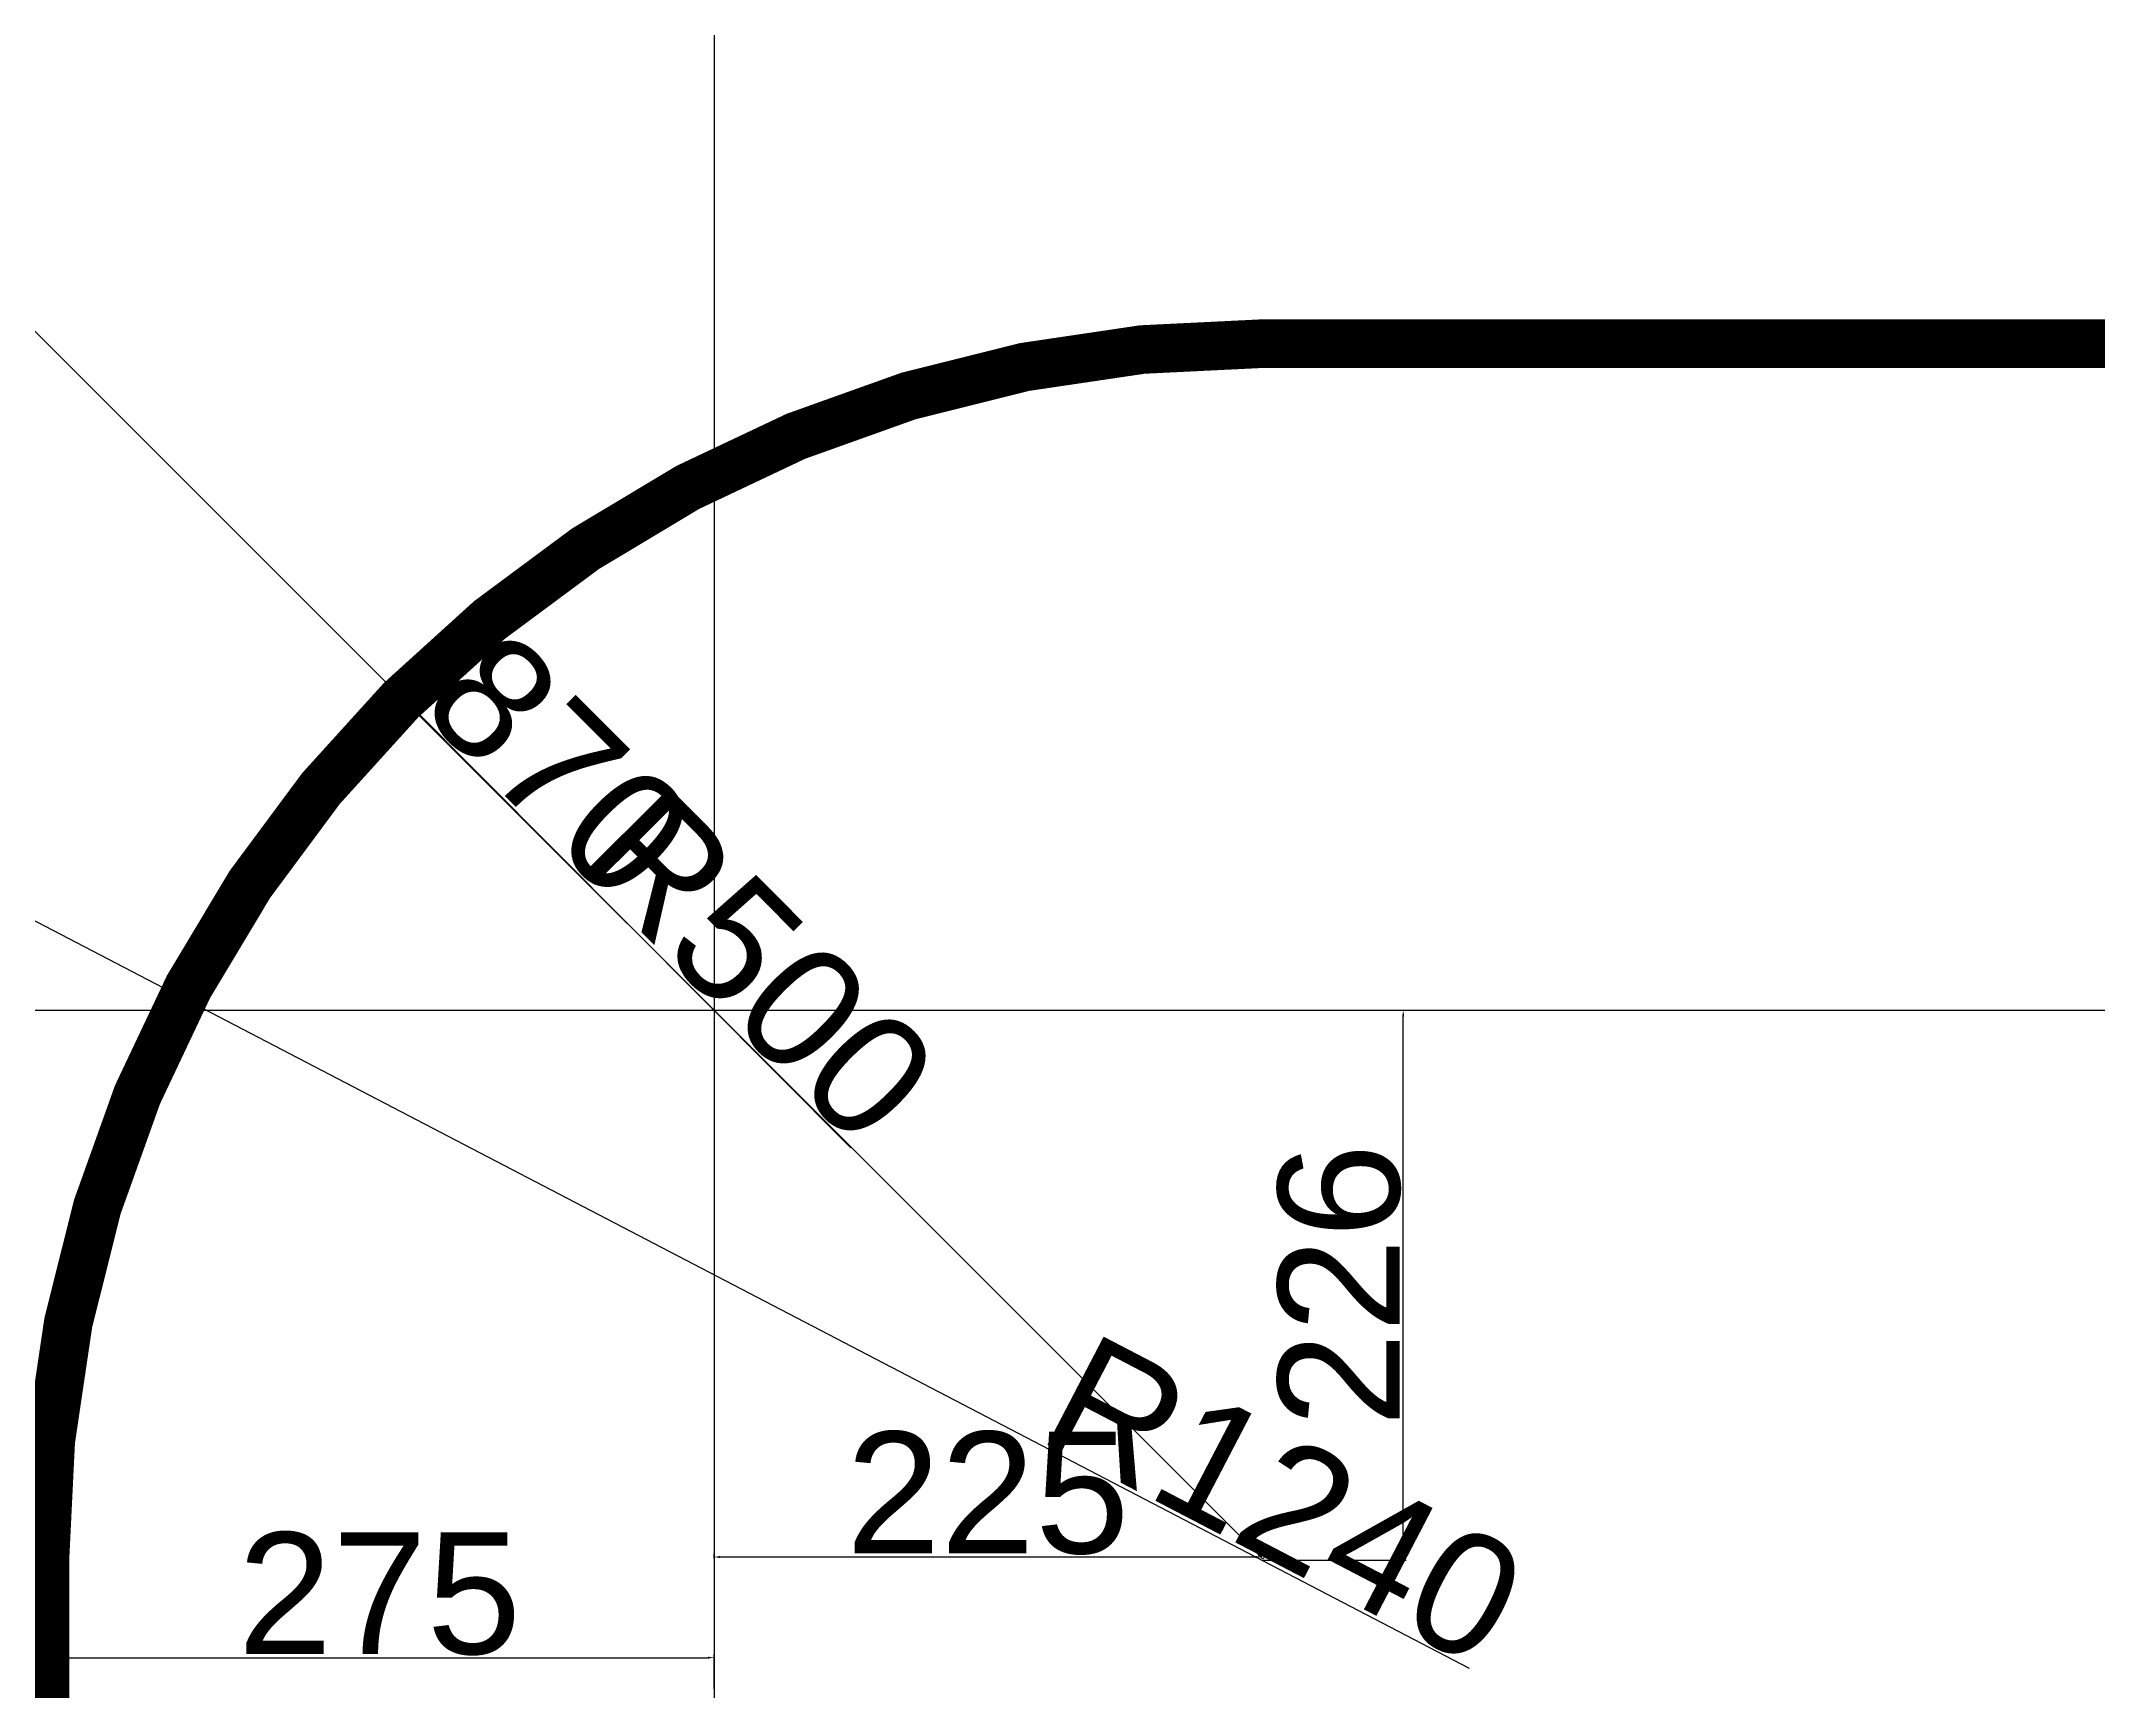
# Model space of a CAD drawing. Header units: millimetres. Extents: x 0 to 6090, y -6000 to 101.
# Drawn here: x 923 to 1769, y -1480 to -802 of the extents above; entities that cross this region are included whole.
import ezdxf

# ---------------------------------------------------------------- set-up
doc = ezdxf.new("R2010")
doc.units = ezdxf.units.MM
doc.layers.add('high_way', color=7, linetype='Continuous', lineweight=40)
doc.styles.get("Standard").update_dxf_attribs({"font": 'arial.ttf'})
doc.dimstyles.new('ISO-25', dxfattribs={"dimtxt": 2.5, "dimasz": 2.5, "dimexe": 1.25, "dimexo": 0.625, "dimtad": 1, "dimtxsty": 'Standard', "dimcen": 2.5, "dimadec": 0, "dimazin": 0, "dimtfac": 1, "dimtmove": 0, "dimatfit": 3, "dimfxl": 1, "dimarcsym": 0})

# ---------------------------------------------------------------- blocks, each defined once
blk = doc.blocks.new('*U1')
at = {"layer": 'Defpoints'}
blk.add_line((0, 3000), (0, -3000), dxfattribs=at)
blk = doc.blocks.new('*U2')
at = {"layer": 'Defpoints', "color": 0, "linetype": 'ByBlock', "lineweight": -2, "transparency": 16777216}
for p in [(1200, 20), (1200, 10), (1200, 0)]:
    blk.add_blockref('*U1', p, dxfattribs=at)
blk = doc.blocks.new('*U3')
at = {"layer": 'Defpoints'}
blk.add_line((-3000, 0), (3000, 0), dxfattribs=at)
blk = doc.blocks.new('*U4')
at = {"layer": 'Defpoints', "color": 0, "linetype": 'ByBlock', "lineweight": -2, "transparency": 16777216}
for p in [(2.939152317953648e-13, 4800), (10.00000000000029, 4800), (20.00000000000029, 4800), (30.00000000000029, 4800), (40.00000000000029, 4800), (50.00000000000029, 4800), (60.00000000000029, 4800), (70.0000000000003, 4800), (80.0000000000003, 4800), (90.0000000000003, 4800)]:
    blk.add_blockref('*U3', p, dxfattribs=at)
blk = doc.blocks.new('*D11')
at = {"layer": 'Defpoints', "color": 0, "lineweight": -2, "transparency": 16777216}
blk.add_line((1256.231818781686, -1256.481737976271), (1073.995251667191, -1073.435230563489), dxfattribs=at)
at = {"layer": 'Defpoints', "color": 0, "transparency": 16777216}
for p in [(1072.231408710745, -1071.663548305014), (1425, -1426.000000000001)]:
    blk.add_point(p, dxfattribs=at)
blk.add_solid([(1074.290532043603, -1073.141256737414), (1073.699971290778, -1073.729204389563), (1072.231408710745, -1071.663548305014)], dxfattribs=at)
at = {"layer": 'Defpoints', "color": 0, "transparency": 16777216, "insert": (1218.53438264468, -1181.547627897996), "char_height": 2.5, "attachment_point": 5, "rotation": 314.87295856847635}
blk.add_mtext('{\\H20x;R500}', dxfattribs=at)
blk = doc.blocks.new('*D12')
at = {"layer": 'Defpoints', "color": 0, "lineweight": -2, "transparency": 16777216}
for p, q in [((1425.625, -1200), (1484.479408301414, -1200)), ((1483.229408301414, -1423.500000000001), (1483.229408301414, -1202.5)), ((1425.625, -1426.000000000001), (1484.479408301414, -1426.000000000001))]:
    blk.add_line(p, q, dxfattribs=at)
at = {"layer": 'Defpoints', "color": 0, "transparency": 16777216}
for p in [(1425, -1200), (1483.229408301414, -1200), (1425, -1426.000000000001)]:
    blk.add_point(p, dxfattribs=at)
for points in [[(1482.812741634748, -1202.5), (1483.646074968081, -1202.5), (1483.229408301414, -1200)], [(1482.812741634748, -1423.500000000001), (1483.646074968081, -1423.500000000001), (1483.229408301414, -1426.000000000001)]]:
    blk.add_solid(points, dxfattribs=at)
at = {"layer": 'Defpoints', "color": 0, "transparency": 16777216, "insert": (1457.075758915329, -1313.000000000001), "char_height": 2.5, "attachment_point": 5, "rotation": 90}
blk.add_mtext('{\\H20x;226}', dxfattribs=at)
blk = doc.blocks.new('*D13')
at = {"layer": 'Defpoints', "color": 0, "lineweight": -2, "transparency": 16777216}
for p, q in [((1200, -1425.375000000001), (1200, -1423.447582704714)), ((1422.5, -1424.697582704714), (1202.5, -1424.697582704714)), ((1425, -1425.375000000001), (1425, -1423.447582704714))]:
    blk.add_line(p, q, dxfattribs=at)
at = {"layer": 'Defpoints', "color": 0, "transparency": 16777216}
for p in [(1200, -1424.697582704714), (1200, -1426.000000000001), (1425, -1426.000000000001)]:
    blk.add_point(p, dxfattribs=at)
for points in [[(1202.5, -1424.280916038047), (1202.5, -1425.11424937138), (1200, -1424.697582704714)], [(1422.5, -1424.280916038047), (1422.5, -1425.11424937138), (1425, -1424.697582704714)]]:
    blk.add_solid(points, dxfattribs=at)
at = {"layer": 'Defpoints', "color": 0, "transparency": 16777216, "insert": (1312.5, -1398.543933318629), "char_height": 2.5, "attachment_point": 5}
blk.add_mtext('{\\H20x;225}', dxfattribs=at)
blk = doc.blocks.new('*D14')
at = {"layer": 'Defpoints', "color": 0, "lineweight": -2, "transparency": 16777216}
for p, q in [((810.259042105945, -810.3751586294633), (811.2009838441872, -809.433216891221)), ((812.0848673206705, -812.0848673206706), (1423.732233047034, -1423.732233047034)), ((1425.441941738241, -1425.55805826176), (1426.383883476484, -1424.616116523518))]:
    blk.add_line(p, q, dxfattribs=at)
at = {"layer": 'Defpoints', "color": 0, "transparency": 16777216}
for p in [(809.8171003677035, -810.8171003677048), (1425, -1426.000000000001), (1425.5, -1425.500000000001)]:
    blk.add_point(p, dxfattribs=at)
for points in [[(812.3794951461649, -811.7902394951761), (811.790239495176, -812.379495146165), (810.317100367704, -810.3171003677043)], [(1424.026860872529, -1423.43760522154), (1423.43760522154, -1424.026860872529), (1425.5, -1425.500000000001)]]:
    blk.add_solid(points, dxfattribs=at)
at = {"layer": 'Defpoints', "color": 0, "transparency": 16777216, "insert": (1136.401973017528, -1099.415127350177), "char_height": 2.5, "attachment_point": 5, "rotation": 315}
blk.add_mtext('{\\H20x;870}', dxfattribs=at)
blk = doc.blocks.new('*D16')
at = {"layer": 'Defpoints', "color": 0, "lineweight": -2, "transparency": 16777216}
blk.add_line((1510.409941880463, -1470.495754197855), (327.5038919529693, -854.2408349474243), dxfattribs=at)
at = {"layer": 'Defpoints', "color": 0, "transparency": 16777216}
for p in [(325.2867280983288, -853.0857659271162), (1425, -1426.000000000001)]:
    blk.add_point(p, dxfattribs=at)
blk.add_solid([(327.6964034563539, -853.8713076383176), (327.3113804495846, -854.6103622565311), (325.2867280983288, -853.0857659271162)], dxfattribs=at)
at = {"layer": 'Defpoints', "color": 0, "transparency": 16777216, "insert": (1434.583708069548, -1401.502812270406), "char_height": 2.5, "attachment_point": 5, "rotation": 332.48197706480994}
blk.add_mtext('{\\H20x;R1240}', dxfattribs=at)
blk = doc.blocks.new('*D17')
at = {"layer": 'Defpoints', "color": 0, "lineweight": -2, "transparency": 16777216}
for p, q in [((924.9999999999998, -1478.875), (924.9999999999998, -1464.828169665532)), ((927.4999999999998, -1466.078169665532), (1197.5, -1466.078169665532)), ((1200, -1478.875), (1200, -1464.828169665532))]:
    blk.add_line(p, q, dxfattribs=at)
at = {"layer": 'Defpoints', "color": 0, "transparency": 16777216}
for p in [(1200, -1466.078169665532), (924.9999999999998, -1479.5), (1200, -1479.5)]:
    blk.add_point(p, dxfattribs=at)
for points in [[(927.4999999999998, -1465.661502998865), (927.4999999999998, -1466.494836332199), (924.9999999999998, -1466.078169665532)], [(1197.5, -1465.661502998865), (1197.5, -1466.494836332199), (1200, -1466.078169665532)]]:
    blk.add_solid(points, dxfattribs=at)
at = {"layer": 'Defpoints', "color": 0, "transparency": 16777216, "insert": (1062.5, -1439.924520279448), "char_height": 2.5, "attachment_point": 5}
blk.add_mtext('{\\H20x;275}', dxfattribs=at)

msp = doc.modelspace()

# ---------------------------------------------------------------- linework, layer by layer
at = {"layer": 'high_way', "const_width": 20}
for points in [[(184.9999999999996, -3302.558350290754), (185, -1426.000000000001, -0.414213562373095), (1425, -186.0000000000014), (4376, -186.0000000000014, -0.4142135623730953), (5615.999999999999, -1426), (5615.999999999999, -4445)], [(554.9999999999998, -1698), (554.9999999999998, -1426.000000000001, -0.414213562373095), (1425, -556.0000000000011), (4376, -556.0000000000011, -0.4142135623730956), (5246, -1426), (5246, -1972)], [(924.9999999999998, -1533), (924.9999999999998, -1426.000000000001, -0.4142135623730951), (1425, -926.0000000000011), (4376, -926.0000000000011, -0.4142135623730955), (4876, -1426), (4876, -1808)], [(4046, -2308), (4376, -2308, 0.4142135623730956), (4876.000000000001, -1808), (4876.000000000001, -1426, 0.4142135623730956), (4376, -926), (1424.999999999999, -926)], [(924.9999999999999, -1426.000000000001), (925, -1533, 0.4142135623730951), (1425, -2033), (1705.677191748051, -2033)]]:
    msp.add_lwpolyline(points, format="xyb", dxfattribs=at)

# ---------------------------------------------------------------- block references
at = {"layer": 'Defpoints'}
for name, p in [('*U2', (0, -3000)), ('*U4', (3000, -6000))]:
    msp.add_blockref(name, p, dxfattribs=at)

# ---------------------------------------------------------------- dimensions: what is measured, and where the dimension line sits
dim = msp.add_aligned_dim(p1=(809.8171003677036, -810.8171003677048), p2=(1425, -1426.000000000001), distance=0.7071067811865039, text='{\\H20x;<>}', dimstyle='ISO-25', dxfattribs=at)
dim.commit()
dim.dimension.update_dxf_attribs({"geometry": '*D14', "text_midpoint": (1136.401973017528, -1099.415127350177)})
for mpoint, picture, middle in [((325.2867280983288, -853.0857659271162), '*D16', (1422.5, -1424.697582704713)), ((1072.231408710745, -1071.663548305014), '*D11', (1200, -1200))]:
    dim = msp.add_radius_dim(center=(1425, -1426.000000000001), mpoint=mpoint, text='{\\H20x;<>}', dimstyle='ISO-25', dxfattribs=at)
    dim.commit()
    dim.dimension.update_dxf_attribs({"geometry": picture, "text_midpoint": middle, "dimtype": 164})
dim = msp.add_linear_dim(base=(1483.229408301414, -1200), p1=(1425, -1426.000000000001), p2=(1425, -1200), angle=90, text='{\\H20x;<>}', dimstyle='ISO-25', dxfattribs=at)
dim.commit()
dim.dimension.update_dxf_attribs({"geometry": '*D12', "text_midpoint": (1457.075758915329, -1313.000000000001)})
for base, p1, p2, picture, middle in [((1200, -1424.697582704714), (1425, -1426.000000000001), (1200, -1426.000000000001), '*D13', (1312.5, -1398.543933318629)), ((1200, -1466.078169665532), (924.9999999999998, -1479.5), (1200, -1479.5), '*D17', (1062.5, -1439.924520279448))]:
    dim = msp.add_linear_dim(base=base, p1=p1, p2=p2, text='{\\H20x;<>}', dimstyle='ISO-25', dxfattribs=at)
    dim.commit()
    dim.dimension.update_dxf_attribs({"geometry": picture, "text_midpoint": middle})

doc.saveas('drawing.dxf')
